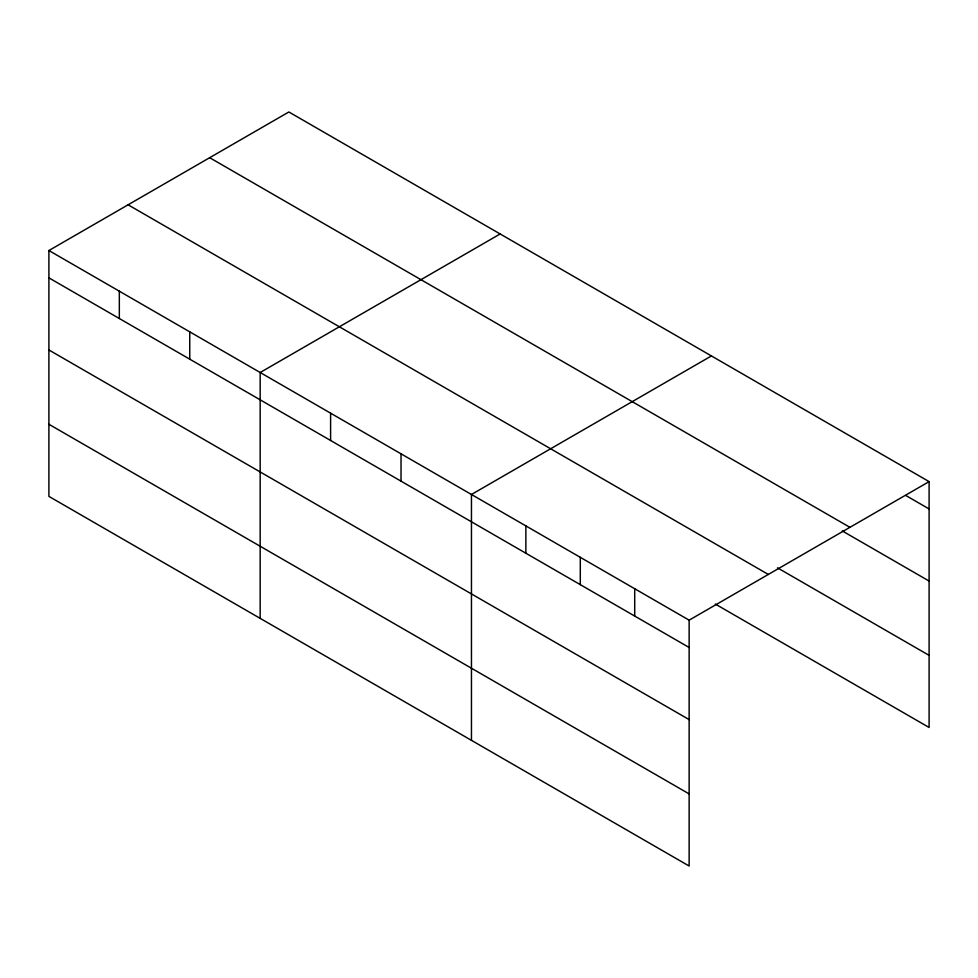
<?xml version="1.0" encoding="UTF-8"?>
<svg xmlns="http://www.w3.org/2000/svg" width="978" height="978" viewBox="0 0 978 978"><rect width="100%" height="100%" fill="white"/><g stroke="black" fill="none" stroke-linecap="round" stroke-linejoin="round"><path stroke-width="1.47" d="M48.9 250.527L689.135 620.162L689.135 866.019L48.9 496.384L48.9 250.527L288.865 111.981L929.1 481.616L929.1 727.473L715.309 604.049M500.149 233.962L260.172 372.508L260.172 618.365M711.422 355.931L471.457 494.477L471.457 740.346M689.135 620.162L929.1 481.616M905.775 495.467L929.1 508.939M209.683 157.702L849.906 527.325M842.29 530.932L929.1 581.054M777.498 567.839L929.1 655.358M128.094 204.805L768.317 574.441M48.9 277.85L689.135 647.485M48.9 349.965L689.135 719.6M48.9 424.269L689.135 793.904M634.71 588.744L634.71 616.067M580.296 557.313L580.296 584.648M525.871 525.895L525.871 553.23M401.029 453.816L401.029 481.152M330.601 413.156L330.601 440.491M189.756 331.848L189.756 359.171M119.328 291.187L119.328 318.51"/></g></svg>
